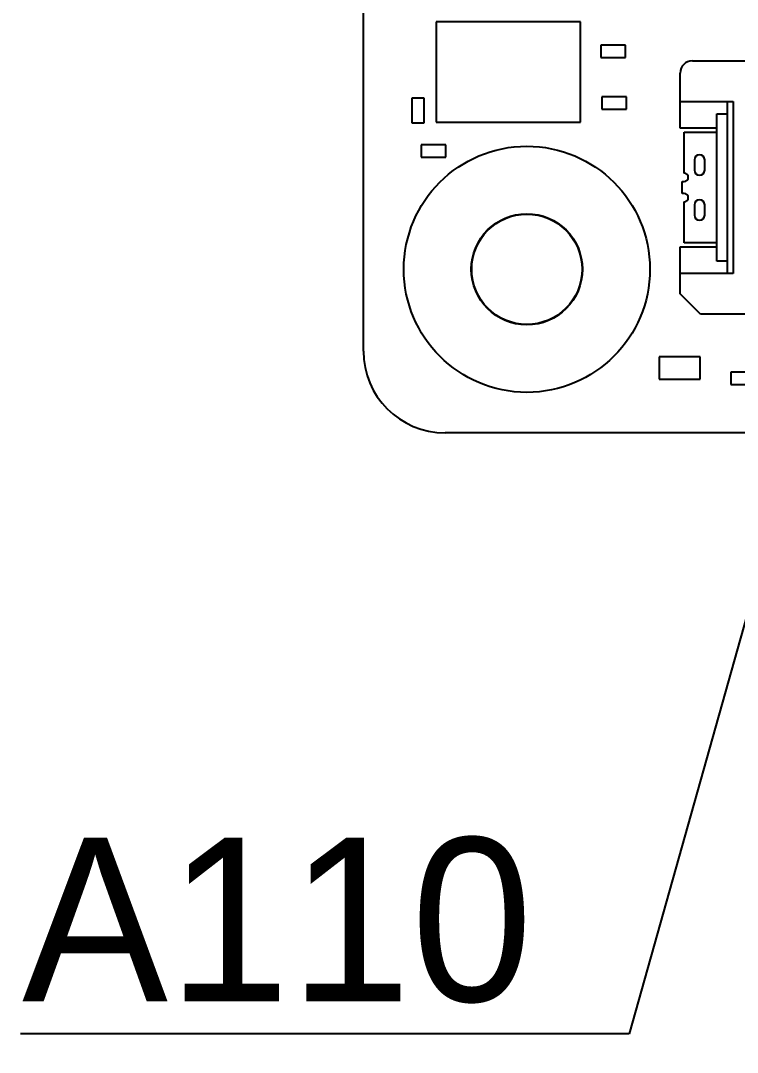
# Model space of a CAD drawing. Header units: millimetres. Extents: x 0 to 895, y 0 to 297.
# Drawn here: x 470.62 to 488.15, y 178.72 to 203.96 of the extents above; entities that cross this region are included whole.
import ezdxf
from ezdxf import colors
from ezdxf.entities.mleader import LeaderData, LeaderLine
from ezdxf.math import Vec2, Vec3

# ---------------------------------------------------------------- set-up
doc = ezdxf.new("R2010")
doc.units = ezdxf.units.MM
doc.styles.get("Standard").update_dxf_attribs({"font": 'GOTHIC.TTF'})

msp = doc.modelspace()

# ---------------------------------------------------------------- linework, layer by layer
at = {"color": 7, "linetype": 'Continuous', "lineweight": 25}
for p, q in [((479, 195.879), (479, 246.879)), ((484.309, 203.932), (480.782, 203.932)), ((480.782, 203.932), (480.782, 201.478)), ((484.309, 201.478), (484.309, 203.932)), ((484.811, 203.363), (484.811, 203.063)), ((485.411, 203.363), (484.811, 203.363)), ((485.411, 203.063), (485.411, 203.363)), ((484.811, 203.063), (485.411, 203.063)), ((487.05, 202.979), (488.782, 202.979)), ((486.75, 201.979), (486.75, 202.679)), ((480.186, 202.065), (480.186, 201.465)), ((480.486, 202.065), (480.186, 202.065)), ((480.486, 201.465), (480.486, 202.065)), ((484.837, 202.093), (484.837, 201.793)), ((485.436, 202.093), (484.837, 202.093)), ((485.436, 201.793), (485.436, 202.093)), ((486.75, 201.979), (488.05, 201.979)), ((486.75, 201.329), (486.75, 201.979)), ((487.9, 201.979), (487.9, 197.779)), ((488.05, 201.979), (488.05, 197.779)), ((484.837, 201.793), (485.436, 201.793)), ((487.65, 201.679), (487.9, 201.679)), ((487.65, 198.079), (487.65, 201.679)), ((480.186, 201.465), (480.486, 201.465)), ((480.782, 201.478), (484.309, 201.478)), ((487.65, 201.329), (486.75, 201.329)), ((486.85, 200.229), (486.85, 201.229)), ((486.85, 201.229), (487.65, 201.229)), ((480.417, 200.925), (480.417, 200.625)), ((481.017, 200.925), (480.417, 200.925)), ((481.017, 200.625), (481.017, 200.925)), ((480.417, 200.625), (481.017, 200.625)), ((487.1, 200.554), (487.1, 200.304)), ((487.35, 200.304), (487.35, 200.554)), ((486.8, 199.729), (486.8, 200.029)), ((486.8, 200.029), (486.85, 200.029)), ((486.85, 199.729), (486.8, 199.729)), ((486.85, 198.529), (486.85, 199.529)), ((487.1, 199.454), (487.1, 199.204)), ((487.35, 199.204), (487.35, 199.454)), ((486.75, 198.429), (487.65, 198.429)), ((486.75, 197.779), (486.75, 198.429)), ((487.65, 198.529), (486.85, 198.529)), ((487.9, 198.079), (487.65, 198.079)), ((486.75, 197.279), (486.75, 197.779)), ((488.05, 197.779), (486.75, 197.779)), ((487.25, 196.779), (486.75, 197.279)), ((488.782, 196.779), (487.25, 196.779)), ((486.237, 195.741), (486.237, 195.191)), ((487.237, 195.741), (486.237, 195.741)), ((487.237, 195.191), (487.237, 195.741)), ((487.992, 195.362), (487.992, 195.062)), ((488.592, 195.362), (487.992, 195.362)), ((486.237, 195.191), (487.237, 195.191)), ((487.992, 195.062), (488.592, 195.062)), ((561, 193.879), (481, 193.879))]:
    msp.add_line(p, q, dxfattribs=at)
for radius in [3.01, 1.359, 1.35]:
    msp.add_circle((483, 197.879), radius, dxfattribs=at)
for centre, radius, start, end in [((487.05, 202.679), 0.3, 90, 180), ((487.225, 200.554), 0.125, 360, 180), ((486.85, 200.129), 0.1, 270, 90), ((487.225, 200.304), 0.125, 180, 0), ((486.85, 199.629), 0.1, 270, 90), ((487.225, 199.454), 0.125, 360, 180), ((487.225, 199.204), 0.125, 180, 0), ((481, 195.879), 2, 180.0015, 269.9985)]:
    msp.add_arc(centre, radius, start, end, dxfattribs=at)

# ---------------------------------------------------------------- leaders
ml = msp.add_multileader_mtext('Standard')
ml.set_content('A110', color=256)
ml.set_leader_properties()
ml.build(insert=Vec2(0, 0))
ml.multileader.update_dxf_attribs({"text_right_attachment_type": 6, "dogleg_length": 0.36})
ctx = ml.context
ctx.base_point, ctx.plane_origin = Vec3(468.078, 181.924), Vec3(490.475, 196.879)
ctx.right_attachment, ctx.text_align_type = 6, 2
notes = []
notes.append((ctx, [(0, (1, 1, 0), (485.504, 179.174), (-1, 0), 0.36, [(0, [(490.475, 196.879)], 0, [])])]))
ctx.mtext.insert, ctx.mtext.alignment, ctx.mtext.flow_direction = Vec3(483.144, 183.974), 3, 5
for ctx, leaders in notes:
    for number, flags, end, landing, length, lines in leaders:
        leader = LeaderData()
        leader.index, (leader.has_last_leader_line, leader.has_dogleg_vector, leader.attachment_direction) = number, flags
        leader.last_leader_point, leader.dogleg_vector, leader.dogleg_length = Vec3(end), Vec3(landing), length
        for number, points, colour, breaks in lines:
            line = LeaderLine()
            line.index, line.vertices, line.color, line.breaks = number, Vec3.list(points), colors.encode_raw_color(colour), breaks
            leader.lines.append(line)
        ctx.leaders.append(leader)

doc.saveas('drawing.dxf')
